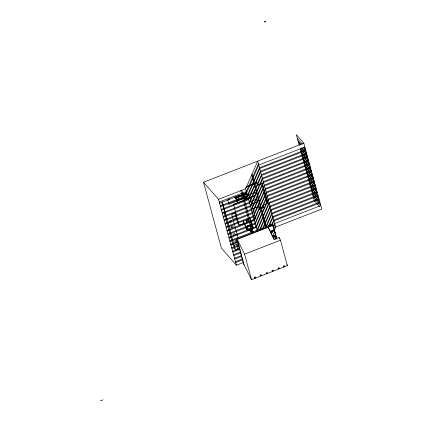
<?xml version="1.0" encoding="UTF-8"?>
<svg xmlns="http://www.w3.org/2000/svg" width="422" height="422" viewBox="0 0 422 422"><rect width="100%" height="100%" fill="white"/><g stroke="black" fill="none" stroke-linecap="round" stroke-linejoin="round"><path stroke-width="0.63" d="M245.947 226.64C245.483 229.141 247.925 231.293 250.341 230.312M252.773 228.613L252.282 229.241L251.96 228.065L252.783 226.076L252.187 224.884M252.593 225.438L253.052 227.938L252.736 226.762M308.002 176.581L315.097 184.646L268.999 202.602L256.914 230.243L245.646 188.766L257.731 161.125L275.635 227.025L274.347 229.969M258.464 163.841L246.379 191.477L219.266 202.043M257.388 230.417L269.21 203.378L315.308 185.422L307.791 176.881L310.428 186.571M259.704 229.526L269.948 206.094L316.046 188.133L308.946 180.073M260.437 229.099L270.159 206.87L316.257 188.908L308.74 180.373M262.489 228.803L270.892 209.581L316.996 191.625L309.479 183.085M263.228 228.376L271.103 210.356L317.207 192.4L309.69 183.86M268.672 225.976L272.791 216.56L318.89 198.598L311.789 190.538M269.141 226.16L273.002 217.335L319.101 199.374L311.584 190.839L314.216 200.529M271.937 224.166L273.741 220.047L319.839 202.091L312.739 194.025M272.406 224.351L273.952 220.822L320.05 202.866L312.533 194.326M270.824 232.364L271.341 231.187M273.145 227.068L274.685 223.533L320.789 205.577L313.272 197.042M273.351 227.843L274.896 224.309M251.29 228.597C249.718 229.584 247.165 229.721 246.084 227.964M235.344 198.076L245.314 194.067L246.19 193.851L246.379 194.236L235.534 198.461L235.344 198.076L246.19 193.851L245.873 192.685M243.04 262.653L236.431 265.227L221.402 248.152L203.494 182.251L303.829 143.169L321.733 209.064L273.804 227.738M304.879 147.046L258.781 165.002L246.696 192.643L219.582 203.204M246.052 186.83L256.94 182.589L257.768 185.3L262.104 183.607L261.914 183.227L257.573 184.915L257.768 185.3M245.641 187.452L254.107 184.15M255.321 183.681L257.135 182.974M203.494 182.251L218.527 199.326L245.646 188.766M227.991 199.548L229.732 198.867M244.153 198.293L243.468 195.755L247.941 194.014L249.861 197.849L255.547 218.781L250.969 220.569M236.267 199.675L238.63 198.751M247.672 195.233L254.904 192.416L254.709 192.031L255.743 195.518L233.466 204.237L239.153 225.169L243.89 223.328L243.214 220.843M220.316 205.92L247.434 195.354L259.519 167.719L305.618 149.757L303.529 147.389M220.527 206.696L247.645 196.13L259.73 168.494L305.829 150.533L303.323 147.689M236.52 200.983L245.198 197.601L244.771 196.742M246.047 198.609L245.704 197.348L246.248 197.137L246.823 198.287M228.413 203.167L228.94 204.222L237.08 201.051L234.964 196.831L235.281 197.997M237.955 200.703L242.729 198.846M244.259 198.825L246.089 198.113L245.704 197.348M249.529 197.48L255.553 195.133M221.265 209.407L248.384 198.846L260.469 171.205L306.567 153.249L301.973 148.032M221.476 210.182L248.595 199.622L260.68 171.981L306.778 154.025L301.35 147.858M250.668 201.352L256.692 199.005L257.536 202.106L251.507 204.454M222.215 212.894L249.328 202.333L261.413 174.692L307.517 156.736L300.417 148.671M222.426 213.669L249.539 203.109L261.624 175.468L307.728 157.512L300.211 148.977L300.949 151.688M251.317 204.069L257.341 201.721L256.671 199.242M223.159 216.386L250.278 205.82L262.363 178.184L308.461 160.223L301.366 152.163M223.37 217.161L250.489 206.595L262.574 178.96L308.672 160.988L301.155 152.447L301.894 155.175M235.803 212.91L231.736 214.497L238.013 237.602M224.108 219.873L251.227 209.312L263.312 181.671L309.41 163.715L302.31 155.649M253.269 208.484L253.079 208.099L254.007 211.195L253.269 208.484L258.691 206.369L258.501 205.989L259.43 209.085L263.771 207.392L263.138 205.066L267.474 203.378L262.104 183.607M224.319 220.648L251.438 210.087L263.523 182.446L309.621 164.49L302.105 155.95L303.793 162.153M232.897 219.419L236.383 218.063M225.058 223.365L252.177 212.799L264.262 185.158L310.36 167.202L302.843 158.667M225.269 224.135L252.382 213.574L264.467 185.933L310.571 167.977L303.054 159.442M226.007 226.851L253.121 216.286L265.206 188.65L311.304 170.694L304.209 162.628M226.213 227.627L253.332 217.061L265.417 189.425L311.515 171.464L304.004 162.929L305.686 169.132M226.952 230.338L254.07 219.778L266.155 192.137L312.254 174.18L305.153 166.115M245.367 223.444L247.144 222.753M227.163 231.114L254.281 220.553L266.366 192.912L312.465 174.956L304.948 166.416M243.89 223.328L245.62 226.778L252.129 224.246L251.285 221.139L249.555 217.689L249.893 218.928M227.901 233.83L255.02 223.264L267.105 195.623L313.203 177.667L306.103 169.607M228.112 234.606L255.231 224.04L267.316 196.399L313.414 178.443L305.897 169.908L307.58 176.106M228.851 237.317L255.964 226.751L268.049 199.115L314.153 181.159L306.636 172.619M229.062 238.092L256.175 227.527L268.26 199.891L314.364 181.935L306.847 173.395M276.436 237.86L272.485 223.845L269.742 224.915L270.085 225.606M229.795 240.804L272.475 224.256L273.05 225.411L237.175 239.385L244.111 264.91M271.182 225.179L272.834 224.536M230.006 241.579L237.217 238.773M236.985 239L272.86 225.026M230.744 244.296L237.955 241.484M230.539 244.591L232.369 243.879M230.955 245.071L237.565 242.492M234.115 245.335L238.456 243.642M273.298 231.05L273.034 230.08L273.224 230.465L270.782 231.414L271.045 232.385L272.876 231.667M272.686 231.288L270.855 232L271.045 232.385M231.694 247.783L238.905 244.971M231.905 248.558L239.116 245.746M232.638 251.269L239.253 248.695M221.719 203.277L223.259 206.347L225.417 214.292L223.882 211.222L232 241.11L235.46 250.272L238.172 249.217L236.826 244.275M272.1 236.257L274.543 235.307M232.849 252.045L240.065 249.238M272.174 236.847L274.611 235.893L274.806 236.278L272.976 236.99M233.588 254.761L240.798 251.95M251.507 279.67L244.575 254.16L236.6 238.235L243.536 263.761L251.507 279.67L287.393 265.686L280.456 240.181L279.111 237.491L274.247 239.39L268.197 227.3L274.163 239.569M233.799 255.537L241.009 252.725M244.575 254.16L280.456 240.181M234.537 258.248L241.748 255.442M234.748 259.024L241.358 256.449M235.487 261.735L242.697 258.929M235.692 262.51L242.908 259.704M100.267 400.9L102.979 399.845M249.893 229.172L250.541 229.199M249.792 226.139L249.893 226.129A2.342 1.699 -15.1 0 1 250.863 226.255M303.829 143.169L296.313 134.634L299.261 145.484M297.368 138.506L302.379 144.197M298.101 141.222L301.028 144.54M298.312 141.998L300.817 144.841M310.845 187.046L317.94 195.112L271.842 213.068L265.802 226.883L251.686 174.945M314.638 201.004L319.644 206.696M252.504 226.06L253.1 227.252M267.474 203.378L261.914 183.227M263.576 207.012L263.771 207.392M273.562 227.226L276.874 238.699M273.182 226.851L276.083 236.89M272.069 231.077L276.162 239.253M273.641 235.133L275.656 239.163M286.854 264.615L287.393 265.686M246.612 196.673L247.16 197.76L244.908 198.635L243.468 195.755M254.724 217.14L255.547 218.781M251.264 222.515L252.129 224.246M236.146 198.609L237.586 201.489M243.336 220.796L244.776 223.676L245.62 226.778M243.272 222.42L243.563 222.995L243.225 221.745M239.153 225.169L237.227 221.334L234.991 213.089M251.359 229.468L252.171 231.098M249.945 229.368L251.57 232.627M250.209 230.349L251.296 232.522M237.707 248.162L238.172 249.217M246.216 228.502L246.401 229.141M311.373 190.064L310.634 187.347L318.151 195.887L272.053 213.843L266.393 226.793L252.066 174.075M279.111 237.491L279.454 238.757M272.485 223.845L273.503 227.585M274.516 231.319L275.023 233.187M275.366 234.432L275.872 236.299M272.475 224.256L273.039 226.334M273.224 230.465L273.488 231.43M271.578 230.396L271.921 231.646M272.939 235.397L273.277 236.647M272.617 235.502L272.955 236.747M263.101 205.266L263.418 206.427M254.904 192.416L255.743 195.518M258.691 206.369L259.43 209.085M247.941 194.014L248.458 195.919M245.91 192.49L246.379 194.236M246.342 196.124L246.859 198.029M246.248 197.137L246.59 198.393M245.05 193.097L245.314 194.067M244.939 197.375L245.287 198.641M241.848 190.243L253.116 231.72M240.762 190.665L252.034 232.142M247.593 219.83L247.93 221.075M246.163 220.389L246.501 221.629M236.373 196.478L236.636 197.449M237.08 201.051L237.407 202.265M235.059 196.715L235.534 198.461M227.769 199.907L228.94 204.222M222.278 201.763L235.46 250.272M218.527 199.326L236.431 265.227M244.523 197.865L244.781 198.825M248.706 229.325L249.022 230.502M247.851 229.22L248.168 230.396M247.092 228.946L247.413 230.122M246.49 228.518L246.807 229.695M237.201 200.719L237.459 201.679M273.746 236.077A0.702 0.475 -26.6 0 1 274.442 235.434M272.464 231.087A0.702 0.475 -26.6 0 1 273.308 230.57M273.593 230.649A0.702 0.475 -26.6 0 1 273.688 230.734M274.469 235.45A0.702 0.475 -26.6 0 1 273.662 235.687M234.405 235.36A1.171 0.797 -26.6 0 1 233.123 234.643A1.171 0.797 -26.6 0 1 234.89 233.762A1.171 0.797 -26.6 0 1 234.679 235.223M231.641 221.36A1.171 0.797 -26.6 0 1 229.974 222.188M229.51 221.761A1.171 0.797 -26.6 0 1 230.386 220.564A1.171 0.797 -26.6 0 1 231.678 220.917M251.275 225.533A2.342 1.699 -15.1 0 1 251.517 226.989M250.979 227.711A2.342 1.699 -15.1 0 1 248.358 228.386A2.342 1.699 -15.1 0 1 247.049 226.804M247.16 226.414A2.342 1.699 -15.1 0 1 247.698 225.691L248.015 226.867A2.342 1.699 -15.1 0 0 247.366 227.98M249.576 224.952A2.342 1.699 -15.1 0 1 250.547 225.079M239.643 195.207A0.876 0.596 -26.6 0 1 239.654 195.365L239.612 195.539A0.876 0.596 -26.6 0 1 238.773 196.167L238.557 196.183A0.876 0.596 -26.6 0 1 238.003 195.676M243.288 193.55A0.876 0.596 -26.6 0 1 242.829 194.6M242.022 194.658A0.876 0.596 -26.6 0 1 241.759 194.278M239.422 195.154A0.876 0.596 -26.6 0 1 238.688 195.755A0.876 0.596 -26.6 0 1 237.892 195.597M246.29 220.226L246.126 220.437A1.171 0.849 -15.2 0 0 246.67 221.524L246.954 221.555A1.171 0.849 -15.2 0 0 248.041 221.133L248.205 220.928A1.171 0.849 -15.2 0 0 247.661 219.841L247.376 219.804A1.171 0.849 -15.2 0 0 246.29 220.226M264.916 21.981A0.586 0.396 -26.6 0 0 265.638 21.332A0.586 0.396 -26.6 0 0 264.731 21.311A0.586 0.396 -26.6 0 0 264.916 21.981M235.624 242.059A1.171 0.797 -26.6 0 0 237.069 240.751A1.171 0.797 -26.6 0 0 235.26 240.714A1.171 0.797 -26.6 0 0 235.624 242.059M231.725 227.716A1.171 0.797 -26.6 0 0 233.171 226.408A1.171 0.797 -26.6 0 0 231.362 226.371A1.171 0.797 -26.6 0 0 231.725 227.716M254.751 278.087A0.702 0.475 -26.6 0 0 255.6 277.291A0.702 0.475 -26.6 0 0 254.503 277.291A0.702 0.475 -26.6 0 0 254.751 278.087M260.559 275.788A0.702 0.475 -26.6 0 0 261.424 275.007A0.702 0.475 -26.6 0 0 260.337 274.986A0.702 0.475 -26.6 0 0 260.559 275.788M283.716 266.667A0.702 0.475 -26.6 0 0 284.581 265.886A0.702 0.475 -26.6 0 0 283.5 265.865A0.702 0.475 -26.6 0 0 283.716 266.667M278.436 268.745A0.702 0.475 -26.6 0 0 279.301 267.965A0.702 0.475 -26.6 0 0 278.219 267.938A0.702 0.475 -26.6 0 0 278.436 268.745M272.491 271.135A0.702 0.475 -26.6 0 0 273.356 270.354A0.702 0.475 -26.6 0 0 272.269 270.333A0.702 0.475 -26.6 0 0 272.491 271.135M266.519 273.445A0.702 0.475 -26.6 0 0 267.384 272.659A0.702 0.475 -26.6 0 0 266.298 272.638A0.702 0.475 -26.6 0 0 266.519 273.445"/></g></svg>
